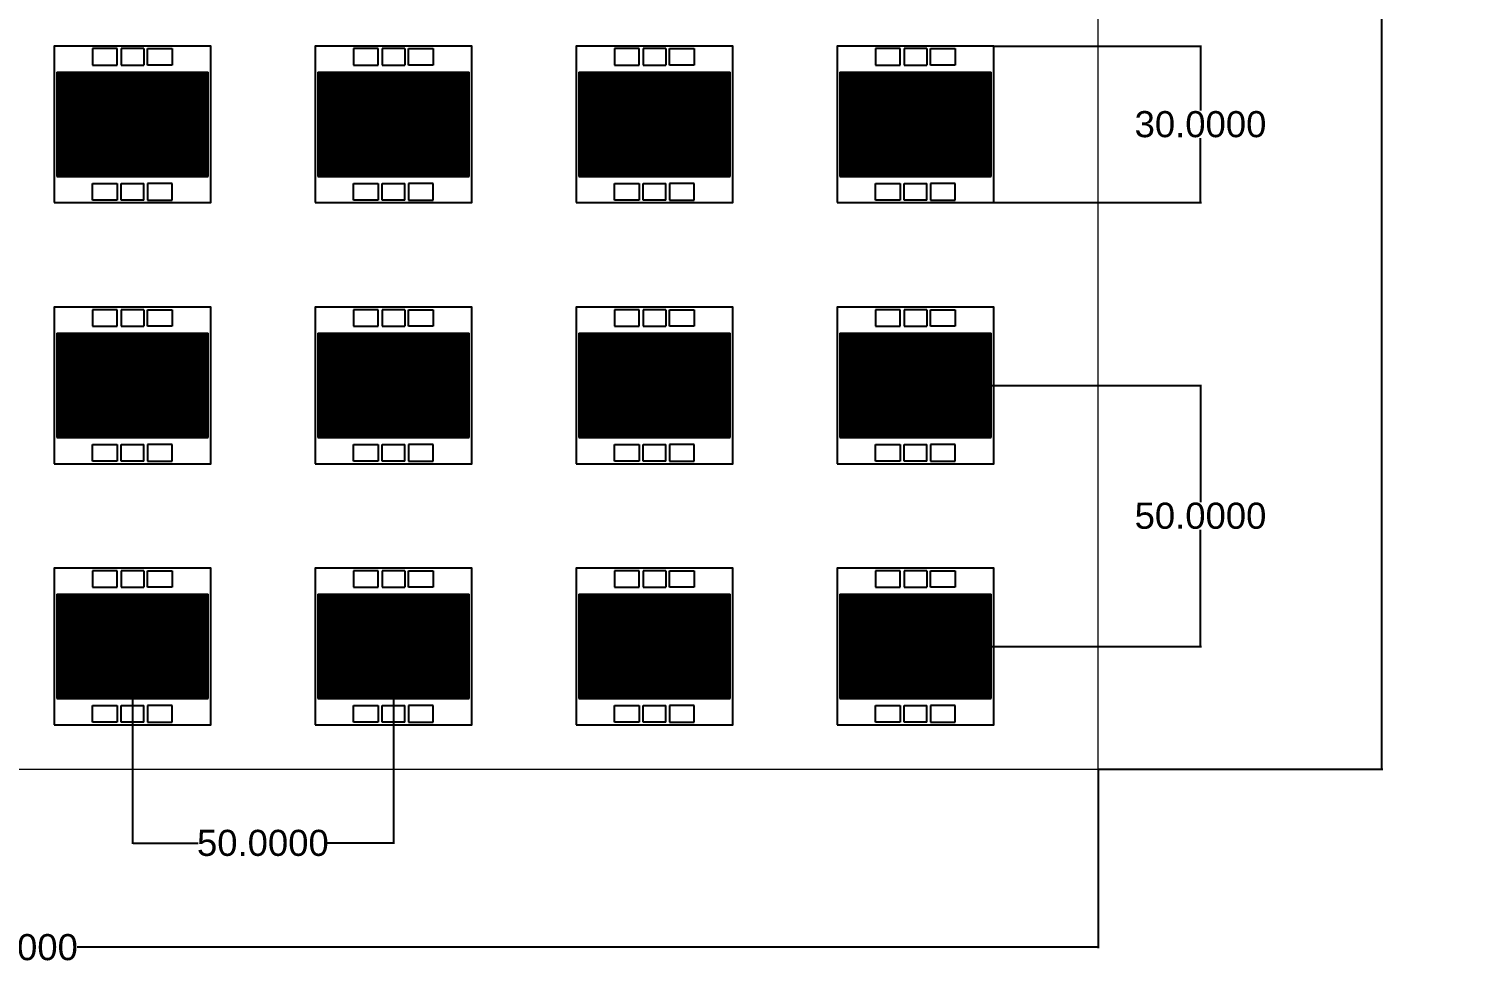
# Model space of a CAD drawing. Header units: inches. Extents: x -20 to 469, y -46 to 288.
# Drawn here: x 195.1 to 468.7, y -45.9 to 133.3 of the extents above; entities that cross this region are included whole.
import ezdxf

# ---------------------------------------------------------------- set-up
doc = ezdxf.new("R2010")
doc.units = ezdxf.units.IN
doc.header["$MEASUREMENT"] = 0
doc.layers.add('A3 Sheet', color=3, linetype='Continuous', lineweight=15)
doc.layers.add('glassOutline', color=50, linetype='Continuous')
doc.layers.add('TC-etch-lines', color=1, linetype='Continuous')
doc.styles.get("Standard").update_dxf_attribs({"font": 'arial.ttf'})
doc.dimstyles.new('Standard$0', dxfattribs={"dimtxt": 0.18, "dimasz": 0.18, "dimexe": 0.18, "dimexo": 0.0625, "dimgap": 0.09, "dimtad": 0, "dimtih": 1, "dimtoh": 1, "dimdec": 4, "dimzin": 0, "dimdsep": 46, "dimtxsty": 'Standard', "dimcen": 0.09, "dimadec": 0, "dimazin": 0, "dimtfac": 1, "dimtdec": 4, "dimtofl": 0, "dimtmove": 0, "dimatfit": 3, "dimfxl": 1, "dimtolj": 1, "dimtzin": 0, "dimarcsym": 0})

# ---------------------------------------------------------------- blocks, each defined once
blk = doc.blocks.new('*D41')
at = {"layer": 'A3 Sheet', "color": 0, "lineweight": -2, "transparency": 16777216}
for p, q in [((-20, -8.56), (-20, -42.81)), ((400, -8.56), (400, -42.81)), ((-19.82, -42.63), (175.55, -42.63)), ((399.82, -42.63), (204.45, -42.63))]:
    blk.add_line(p, q, dxfattribs=at)
at = {"layer": 'A3 Sheet', "color": 0, "transparency": 16777216}
for points in [[(-19.82, -42.6), (-19.82, -42.66), (-20, -42.63)], [(399.82, -42.6), (399.82, -42.66), (400, -42.63)]]:
    blk.add_solid(points, dxfattribs=at)
at = {"layer": 'Defpoints', "color": 0, "transparency": 16777216}
for p in [(-20, -8.5), (400, -8.5), (400, -42.63)]:
    blk.add_point(p, dxfattribs=at)
at = {"layer": 'A3 Sheet', "color": 0, "transparency": 16777216, "insert": (190, -42.63), "char_height": 5, "attachment_point": 5}
blk.add_mtext('\\A1;420.0000', dxfattribs=at)
blk = doc.blocks.new('*D44')
at = {"layer": 'A3 Sheet', "color": 0, "lineweight": -2, "transparency": 16777216}
for p, q in [((215, 14.94), (215, -22.84)), ((265, 14.94), (265, -22.84)), ((215.18, -22.66), (227.6, -22.66)), ((264.82, -22.66), (252.4, -22.66))]:
    blk.add_line(p, q, dxfattribs=at)
at = {"layer": 'A3 Sheet', "color": 0, "transparency": 16777216}
for points in [[(215.18, -22.63), (215.18, -22.69), (215, -22.66)], [(264.82, -22.63), (264.82, -22.69), (265, -22.66)]]:
    blk.add_solid(points, dxfattribs=at)
at = {"layer": 'Defpoints', "color": 0, "transparency": 16777216}
for p in [(215, 15), (265, 15), (265, -22.66)]:
    blk.add_point(p, dxfattribs=at)
at = {"layer": 'A3 Sheet', "color": 0, "transparency": 16777216, "insert": (240, -22.66), "char_height": 5, "attachment_point": 5}
blk.add_mtext('\\A1;50.0000', dxfattribs=at)
blk = doc.blocks.new('*D46')
at = {"layer": 'A3 Sheet', "color": 0, "lineweight": -2, "transparency": 16777216}
for p, q in [((400.06, 288.5), (454.54, 288.5)), ((454.36, 288.32), (454.36, 142.64)), ((454.36, -8.32), (454.36, 137.36)), ((400.06, -8.5), (454.54, -8.5))]:
    blk.add_line(p, q, dxfattribs=at)
at = {"layer": 'A3 Sheet', "color": 0, "transparency": 16777216}
for points in [[(454.33, 288.32), (454.39, 288.32), (454.36, 288.5)], [(454.33, -8.32), (454.39, -8.32), (454.36, -8.5)]]:
    blk.add_solid(points, dxfattribs=at)
at = {"layer": 'Defpoints', "color": 0, "transparency": 16777216}
for p in [(400, 288.5), (454.36, 288.5), (400, -8.5)]:
    blk.add_point(p, dxfattribs=at)
at = {"layer": 'A3 Sheet', "color": 0, "transparency": 16777216, "insert": (454.36, 140), "char_height": 5, "attachment_point": 5}
blk.add_mtext('\\A1;297.0000', dxfattribs=at)
blk = doc.blocks.new('*D48')
at = {"layer": 'A3 Sheet', "color": 0, "lineweight": -2, "transparency": 16777216}
for p, q in [((380.06, 130), (419.8, 130)), ((419.62, 129.82), (419.62, 117.64)), ((419.62, 100.18), (419.62, 112.36)), ((380.06, 100), (419.8, 100))]:
    blk.add_line(p, q, dxfattribs=at)
at = {"layer": 'A3 Sheet', "color": 0, "transparency": 16777216}
for points in [[(419.59, 129.82), (419.65, 129.82), (419.62, 130)], [(419.59, 100.18), (419.65, 100.18), (419.62, 100)]]:
    blk.add_solid(points, dxfattribs=at)
at = {"layer": 'Defpoints', "color": 0, "transparency": 16777216}
for p in [(380, 130), (380, 100), (419.62, 100)]:
    blk.add_point(p, dxfattribs=at)
at = {"layer": 'A3 Sheet', "color": 0, "transparency": 16777216, "insert": (419.62, 115), "char_height": 5, "attachment_point": 5}
blk.add_mtext('\\A1;30.0000', dxfattribs=at)
blk = doc.blocks.new('*D49')
at = {"layer": 'A3 Sheet', "color": 0, "lineweight": -2, "transparency": 16777216}
for p, q in [((365.06, 65), (419.8, 65)), ((419.62, 64.82), (419.62, 42.64)), ((419.62, 15.18), (419.62, 37.36)), ((365.06, 15), (419.8, 15))]:
    blk.add_line(p, q, dxfattribs=at)
at = {"layer": 'A3 Sheet', "color": 0, "transparency": 16777216}
for points in [[(419.59, 64.82), (419.65, 64.82), (419.62, 65)], [(419.59, 15.18), (419.65, 15.18), (419.62, 15)]]:
    blk.add_solid(points, dxfattribs=at)
at = {"layer": 'Defpoints', "color": 0, "transparency": 16777216}
for p in [(365, 65), (365, 15), (419.62, 15)]:
    blk.add_point(p, dxfattribs=at)
at = {"layer": 'A3 Sheet', "color": 0, "transparency": 16777216, "insert": (419.62, 40), "char_height": 5, "attachment_point": 5}
blk.add_mtext('\\A1;50.0000', dxfattribs=at)

msp = doc.modelspace()

# ---------------------------------------------------------------- hatches: boundary and pattern name
at = {"layer": 'A3 Sheet'}
h = msp.add_hatch(dxfattribs=at)
h.set_pattern_fill('ANSI31', color=1, style=0)
h.paths.add_polyline_path([(17.1725, 29.50002), (12.8275, 29.50002), (12.8275, 26.34502), (17.1725, 26.34502)])
h.paths.add_polyline_path([(22.62, 29.50002), (17.9075, 29.50002), (17.9075, 26.34502), (22.62, 26.34502)])
h.paths.add_polyline_path([(12.0925, 3.65498), (7.38, 3.65498), (7.38, 0.49998), (12.0925, 0.49998)])
h.paths.add_polyline_path([(17.1725, 3.65498), (12.8275, 3.65498), (12.8275, 0.49998), (17.1725, 0.49998)])
h.paths.add_polyline_path([(22.62, 3.65498), (17.9075, 3.65498), (17.9075, 0.49998), (22.62, 0.49998)])
h.paths.add_polyline_path([(62.0925, 3.65498), (57.38, 3.65498), (57.38, 0.49998), (62.0925, 0.49998)])
h.paths.add_polyline_path([(67.1725, 3.65498), (62.8275, 3.65498), (62.8275, 0.49998), (67.1725, 0.49998)])
h.paths.add_polyline_path([(72.62, 3.65498), (67.9075, 3.65498), (67.9075, 0.49998), (72.62, 0.49998)])
h.paths.add_polyline_path([(79.49982, 25.00312), (50.49978, 25.00296), (50.49981, 4.99704), (79.49986, 4.997)])
h.paths.add_polyline_path([(62.0925, 29.50002), (57.38, 29.50002), (57.38, 26.34502), (62.0925, 26.34502)])
h.paths.add_polyline_path([(67.1725, 29.50002), (62.8275, 29.50002), (62.8275, 26.34502), (67.1725, 26.34502)])
h.paths.add_polyline_path([(72.62, 29.50002), (67.9075, 29.50002), (67.9075, 26.34502), (72.62, 26.34502)])
h.paths.add_polyline_path([(72.62, 53.65498), (67.9075, 53.65498), (67.9075, 50.49998), (72.62, 50.49998)])
h.paths.add_polyline_path([(67.1725, 53.65498), (62.8275, 53.65498), (62.8275, 50.49998), (67.1725, 50.49998)])
h.paths.add_polyline_path([(62.0925, 53.65498), (57.38, 53.65498), (57.38, 50.49998), (62.0925, 50.49998)])
h.paths.add_polyline_path([(22.62, 53.65498), (17.9075, 53.65498), (17.9075, 50.49998), (22.62, 50.49998)])
h.paths.add_polyline_path([(17.1725, 53.65498), (12.8275, 53.65498), (12.8275, 50.49998), (17.1725, 50.49998)])
h.paths.add_polyline_path([(12.0925, 53.65498), (7.38, 53.65498), (7.38, 50.49998), (12.0925, 50.49998)])
h.paths.add_polyline_path([(29.49982, 75.00312), (0.49978, 75.00296), (0.49981, 54.99704), (29.49986, 54.997)])
h.paths.add_polyline_path([(22.62, 79.50002), (17.9075, 79.50002), (17.9075, 76.34502), (22.62, 76.34502)])
h.paths.add_polyline_path([(17.1725, 79.50002), (12.8275, 79.50002), (12.8275, 76.34502), (17.1725, 76.34502)])
h.paths.add_polyline_path([(12.0925, 79.50002), (7.38, 79.50002), (7.38, 76.34502), (12.0925, 76.34502)])
h.paths.add_polyline_path([(79.49982, 75.00312), (50.49978, 75.00296), (50.49981, 54.99704), (79.49986, 54.997)])
h.paths.add_polyline_path([(62.0925, 79.50002), (57.38, 79.50002), (57.38, 76.34502), (62.0925, 76.34502)])
h.paths.add_polyline_path([(67.1725, 79.50002), (62.8275, 79.50002), (62.8275, 76.34502), (67.1725, 76.34502)])
h.paths.add_polyline_path([(72.62, 79.50002), (67.9075, 79.50002), (67.9075, 76.34502), (72.62, 76.34502)])
h.paths.add_polyline_path([(129.49982, 25.00312), (100.49978, 25.00296), (100.49981, 4.99704), (129.49986, 4.997)])
h.paths.add_polyline_path([(112.0925, 29.50002), (107.38, 29.50002), (107.38, 26.34502), (112.0925, 26.34502)])
h.paths.add_polyline_path([(117.1725, 29.50002), (112.8275, 29.50002), (112.8275, 26.34502), (117.1725, 26.34502)])
h.paths.add_polyline_path([(122.62, 29.50002), (117.9075, 29.50002), (117.9075, 26.34502), (122.62, 26.34502)])
h.paths.add_polyline_path([(112.0925, 3.65498), (107.38, 3.65498), (107.38, 0.49998), (112.0925, 0.49998)])
h.paths.add_polyline_path([(117.1725, 3.65498), (112.8275, 3.65498), (112.8275, 0.49998), (117.1725, 0.49998)])
h.paths.add_polyline_path([(122.62, 3.65498), (117.9075, 3.65498), (117.9075, 0.49998), (122.62, 0.49998)])
h.paths.add_polyline_path([(179.49982, 25.00312), (150.49978, 25.00296), (150.49981, 4.99704), (179.49986, 4.997)])
h.paths.add_polyline_path([(179.49982, 75.00312), (150.49978, 75.00296), (150.49981, 54.99704), (179.49986, 54.997)])
h.paths.add_polyline_path([(129.49982, 75.00312), (100.49978, 75.00296), (100.49981, 54.99704), (129.49986, 54.997)])
h.paths.add_polyline_path([(129.49982, 125.00312), (100.49978, 125.00296), (100.49981, 104.99704), (129.49986, 104.997)])
h.paths.add_polyline_path([(179.49982, 125.00312), (150.49978, 125.00296), (150.49981, 104.99704), (179.49986, 104.997)])
h.paths.add_polyline_path([(79.49982, 125.00312), (50.49978, 125.00296), (50.49981, 104.99704), (79.49986, 104.997)])
h.paths.add_polyline_path([(29.49982, 125.00312), (0.49978, 125.00296), (0.49981, 104.99704), (29.49986, 104.997)])
h.paths.add_polyline_path([(229.49982, 75.00312), (200.49978, 75.00296), (200.49981, 54.99704), (229.49986, 54.997)])
h.paths.add_polyline_path([(229.49982, 125.00312), (200.49978, 125.00296), (200.49981, 104.99704), (229.49986, 104.997)])
h.paths.add_polyline_path([(279.49982, 125.00312), (250.49978, 125.00296), (250.49981, 104.99704), (279.49986, 104.997)])
h.paths.add_polyline_path([(279.49982, 75.00312), (250.49978, 75.00296), (250.49981, 54.99704), (279.49986, 54.997)])
h.paths.add_polyline_path([(279.49982, 25.00312), (250.49978, 25.00296), (250.49981, 4.99704), (279.49986, 4.997)])
h.paths.add_polyline_path([(229.49982, 25.00312), (200.49978, 25.00296), (200.49981, 4.99704), (229.49986, 4.997)])
h.paths.add_polyline_path([(329.49982, 25.00312), (300.49978, 25.00296), (300.49981, 4.99704), (329.49986, 4.997)])
h.paths.add_polyline_path([(379.49982, 25.00312), (350.49978, 25.00296), (350.49981, 4.99704), (379.49986, 4.997)])
h.paths.add_polyline_path([(379.49982, 75.00312), (350.49978, 75.00296), (350.49981, 54.99704), (379.49986, 54.997)])
h.paths.add_polyline_path([(329.49982, 75.00312), (300.49978, 75.00296), (300.49981, 54.99704), (329.49986, 54.997)])
h.paths.add_polyline_path([(329.49982, 125.00312), (300.49978, 125.00296), (300.49981, 104.99704), (329.49986, 104.997)])
h.paths.add_polyline_path([(379.49982, 125.00312), (350.49978, 125.00296), (350.49981, 104.99704), (379.49986, 104.997)])
h.paths.add_polyline_path([(379.49982, 175.00312), (350.49978, 175.00296), (350.49981, 154.99704), (379.49986, 154.997)])
h.paths.add_polyline_path([(329.49982, 175.00312), (300.49978, 175.00296), (300.49981, 154.99704), (329.49986, 154.997)])
h.paths.add_polyline_path([(279.49982, 175.00312), (250.49978, 175.00296), (250.49981, 154.99704), (279.49986, 154.997)])
h.paths.add_polyline_path([(229.49982, 175.00312), (200.49978, 175.00296), (200.49981, 154.99704), (229.49986, 154.997)])
h.paths.add_polyline_path([(179.49982, 175.00312), (150.49978, 175.00296), (150.49981, 154.99704), (179.49986, 154.997)])
h.paths.add_polyline_path([(129.49982, 175.00312), (100.49978, 175.00296), (100.49981, 154.99704), (129.49986, 154.997)])
h.paths.add_polyline_path([(79.49982, 175.00312), (50.49978, 175.00296), (50.49981, 154.99704), (79.49986, 154.997)])
h.paths.add_polyline_path([(29.49982, 175.00312), (0.49978, 175.00296), (0.49981, 154.99704), (29.49986, 154.997)])
h.paths.add_polyline_path([(29.49982, 225.00312), (0.49978, 225.00296), (0.49981, 204.99704), (29.49986, 204.997)])
h.paths.add_polyline_path([(79.49982, 225.00312), (50.49978, 225.00296), (50.49981, 204.99704), (79.49986, 204.997)])
h.paths.add_polyline_path([(129.49982, 225.00312), (100.49978, 225.00296), (100.49981, 204.99704), (129.49986, 204.997)])
h.paths.add_polyline_path([(179.49982, 225.00312), (150.49978, 225.00296), (150.49981, 204.99704), (179.49986, 204.997)])
h.paths.add_polyline_path([(229.49982, 225.00312), (200.49978, 225.00296), (200.49981, 204.99704), (229.49986, 204.997)])
h.paths.add_polyline_path([(279.49982, 225.00312), (250.49978, 225.00296), (250.49981, 204.99704), (279.49986, 204.997)])
h.paths.add_polyline_path([(329.49982, 225.00312), (300.49978, 225.00296), (300.49981, 204.99704), (329.49986, 204.997)])
h.paths.add_polyline_path([(379.49982, 225.00312), (350.49978, 225.00296), (350.49981, 204.99704), (379.49986, 204.997)])
h.paths.add_polyline_path([(29.49982, 275.00312), (0.49978, 275.00296), (0.49981, 254.99704), (29.49986, 254.997)])
h.paths.add_polyline_path([(79.49982, 275.00312), (50.49978, 275.00296), (50.49981, 254.99704), (79.49986, 254.997)])
h.paths.add_polyline_path([(129.49982, 275.00312), (100.49978, 275.00296), (100.49981, 254.99704), (129.49986, 254.997)])
h.paths.add_polyline_path([(179.49982, 275.00312), (150.49978, 275.00296), (150.49981, 254.99704), (179.49986, 254.997)])
h.paths.add_polyline_path([(229.49982, 275.00312), (200.49978, 275.00296), (200.49981, 254.99704), (229.49986, 254.997)])
h.paths.add_polyline_path([(279.49982, 275.00312), (250.49978, 275.00296), (250.49981, 254.99704), (279.49986, 254.997)])
h.paths.add_polyline_path([(329.49982, 275.00312), (300.49978, 275.00296), (300.49981, 254.99704), (329.49986, 254.997)])
h.paths.add_polyline_path([(379.49982, 275.00312), (350.49978, 275.00296), (350.49981, 254.99704), (379.49986, 254.997)])

# ---------------------------------------------------------------- linework, layer by layer
msp.add_lwpolyline([(400, 288.5), (-20, 288.5), (-20, -8.5), (400, -8.5)], close=True, dxfattribs=at)
at = {"layer": 'glassOutline', "color": 2}
for points in [[(200, 100), (230, 100), (230, 130), (200, 130)], [(250, 100), (280, 100), (280, 130), (250, 130)], [(300, 100), (330, 100), (330, 130), (300, 130)], [(350, 100), (380, 100), (380, 130), (350, 130)], [(200, 50), (230, 50), (230, 80), (200, 80)], [(250, 50), (280, 50), (280, 80), (250, 80)], [(300, 50), (330, 50), (330, 80), (300, 80)], [(350, 50), (380, 50), (380, 80), (350, 80)], [(200, 0), (230, 0), (230, 30), (200, 30)], [(250, 0), (280, 0), (280, 30), (250, 30)], [(300, 0), (330, 0), (330, 30), (300, 30)], [(350, 0), (380, 0), (380, 30), (350, 30)]]:
    msp.add_lwpolyline(points, close=True, dxfattribs=at)
at = {"layer": 'TC-etch-lines', "color": 1}
for p, q in [((212.0925, 129.50002), (207.38, 129.50002)), ((207.38, 129.50002), (207.38, 126.34502)), ((212.0925, 126.34502), (212.0925, 129.50002)), ((217.1725, 129.50002), (212.8275, 129.50002)), ((212.8275, 129.50002), (212.8275, 126.34502)), ((217.1725, 129.50002), (217.1725, 126.34502)), ((217.9075, 126.34502), (217.9075, 129.50002)), ((217.9075, 129.50002), (222.62, 129.50002)), ((222.62, 129.50002), (222.62, 126.34502)), ((262.0925, 129.50002), (257.38, 129.50002)), ((257.38, 129.50002), (257.38, 126.34502)), ((262.0925, 126.34502), (262.0925, 129.50002)), ((267.1725, 129.50002), (262.8275, 129.50002)), ((262.8275, 129.50002), (262.8275, 126.34502)), ((267.1725, 129.50002), (267.1725, 126.34502)), ((267.9075, 126.34502), (267.9075, 129.50002)), ((267.9075, 129.50002), (272.62, 129.50002)), ((272.62, 129.50002), (272.62, 126.34502)), ((312.0925, 129.50002), (307.38, 129.50002)), ((307.38, 129.50002), (307.38, 126.34502)), ((312.0925, 126.34502), (312.0925, 129.50002)), ((317.1725, 129.50002), (312.8275, 129.50002)), ((312.8275, 129.50002), (312.8275, 126.34502)), ((317.1725, 129.50002), (317.1725, 126.34502)), ((317.9075, 126.34502), (317.9075, 129.50002)), ((317.9075, 129.50002), (322.62, 129.50002)), ((322.62, 129.50002), (322.62, 126.34502)), ((362.0925, 129.50002), (357.38, 129.50002)), ((357.38, 129.50002), (357.38, 126.34502)), ((362.0925, 126.34502), (362.0925, 129.50002)), ((367.1725, 129.50002), (362.8275, 129.50002)), ((362.8275, 129.50002), (362.8275, 126.34502)), ((367.1725, 129.50002), (367.1725, 126.34502)), ((367.9075, 126.34502), (367.9075, 129.50002)), ((367.9075, 129.50002), (372.62, 129.50002)), ((372.62, 129.50002), (372.62, 126.34502)), ((207.38, 126.34502), (212.0925, 126.34502)), ((212.8275, 126.34502), (217.1725, 126.34502)), ((222.62, 126.34502), (217.9075, 126.34502)), ((257.38, 126.34502), (262.0925, 126.34502)), ((262.8275, 126.34502), (267.1725, 126.34502)), ((272.62, 126.34502), (267.9075, 126.34502)), ((307.38, 126.34502), (312.0925, 126.34502)), ((312.8275, 126.34502), (317.1725, 126.34502)), ((322.62, 126.34502), (317.9075, 126.34502)), ((357.38, 126.34502), (362.0925, 126.34502)), ((362.8275, 126.34502), (367.1725, 126.34502)), ((372.62, 126.34502), (367.9075, 126.34502)), ((200.49978, 125.00296), (229.49982, 125.00312)), ((200.49978, 125.00296), (200.49981, 104.99704)), ((229.49986, 104.997), (229.49982, 125.00312)), ((250.49978, 125.00296), (279.49982, 125.00312)), ((250.49978, 125.00296), (250.49981, 104.99704)), ((279.49986, 104.997), (279.49982, 125.00312)), ((300.49978, 125.00296), (329.49982, 125.00312)), ((300.49978, 125.00296), (300.49981, 104.99704)), ((329.49986, 104.997), (329.49982, 125.00312)), ((350.49978, 125.00296), (379.49982, 125.00312)), ((350.49978, 125.00296), (350.49981, 104.99704)), ((379.49986, 104.997), (379.49982, 125.00312)), ((200.49981, 104.99704), (229.49986, 104.997)), ((250.49981, 104.99704), (279.49986, 104.997)), ((300.49981, 104.99704), (329.49986, 104.997)), ((350.49981, 104.99704), (379.49986, 104.997)), ((207.38, 100.49998), (207.38, 103.65498)), ((207.38, 103.65498), (212.0925, 103.65498)), ((212.0925, 103.65498), (212.0925, 100.49998)), ((212.8275, 100.49998), (212.8275, 103.65498)), ((212.8275, 103.65498), (217.1725, 103.65498)), ((217.1725, 100.49998), (217.1725, 103.65498)), ((217.9075, 103.65498), (217.9075, 100.49998)), ((222.62, 103.65498), (217.9075, 103.65498)), ((222.62, 100.49998), (222.62, 103.65498)), ((257.38, 100.49998), (257.38, 103.65498)), ((257.38, 103.65498), (262.0925, 103.65498)), ((262.0925, 103.65498), (262.0925, 100.49998)), ((262.8275, 100.49998), (262.8275, 103.65498)), ((262.8275, 103.65498), (267.1725, 103.65498)), ((267.1725, 100.49998), (267.1725, 103.65498)), ((267.9075, 103.65498), (267.9075, 100.49998)), ((272.62, 103.65498), (267.9075, 103.65498)), ((272.62, 100.49998), (272.62, 103.65498)), ((307.38, 100.49998), (307.38, 103.65498)), ((307.38, 103.65498), (312.0925, 103.65498)), ((312.0925, 103.65498), (312.0925, 100.49998)), ((312.8275, 100.49998), (312.8275, 103.65498)), ((312.8275, 103.65498), (317.1725, 103.65498)), ((317.1725, 100.49998), (317.1725, 103.65498)), ((317.9075, 103.65498), (317.9075, 100.49998)), ((322.62, 103.65498), (317.9075, 103.65498)), ((322.62, 100.49998), (322.62, 103.65498)), ((357.38, 100.49998), (357.38, 103.65498)), ((357.38, 103.65498), (362.0925, 103.65498)), ((362.0925, 103.65498), (362.0925, 100.49998)), ((362.8275, 100.49998), (362.8275, 103.65498)), ((362.8275, 103.65498), (367.1725, 103.65498)), ((367.1725, 100.49998), (367.1725, 103.65498)), ((367.9075, 103.65498), (367.9075, 100.49998)), ((372.62, 103.65498), (367.9075, 103.65498)), ((372.62, 100.49998), (372.62, 103.65498)), ((212.0925, 100.49998), (207.38, 100.49998)), ((217.1725, 100.49998), (212.8275, 100.49998)), ((217.9075, 100.49998), (222.62, 100.49998)), ((262.0925, 100.49998), (257.38, 100.49998)), ((267.1725, 100.49998), (262.8275, 100.49998)), ((267.9075, 100.49998), (272.62, 100.49998)), ((312.0925, 100.49998), (307.38, 100.49998)), ((317.1725, 100.49998), (312.8275, 100.49998)), ((317.9075, 100.49998), (322.62, 100.49998)), ((362.0925, 100.49998), (357.38, 100.49998)), ((367.1725, 100.49998), (362.8275, 100.49998)), ((367.9075, 100.49998), (372.62, 100.49998)), ((212.0925, 79.50002), (207.38, 79.50002)), ((207.38, 79.50002), (207.38, 76.34502)), ((212.0925, 76.34502), (212.0925, 79.50002)), ((217.1725, 79.50002), (212.8275, 79.50002)), ((212.8275, 79.50002), (212.8275, 76.34502)), ((217.1725, 79.50002), (217.1725, 76.34502)), ((217.9075, 76.34502), (217.9075, 79.50002)), ((217.9075, 79.50002), (222.62, 79.50002)), ((222.62, 79.50002), (222.62, 76.34502)), ((262.0925, 79.50002), (257.38, 79.50002)), ((257.38, 79.50002), (257.38, 76.34502)), ((262.0925, 76.34502), (262.0925, 79.50002)), ((267.1725, 79.50002), (262.8275, 79.50002)), ((262.8275, 79.50002), (262.8275, 76.34502)), ((267.1725, 79.50002), (267.1725, 76.34502)), ((267.9075, 76.34502), (267.9075, 79.50002)), ((267.9075, 79.50002), (272.62, 79.50002)), ((272.62, 79.50002), (272.62, 76.34502)), ((312.0925, 79.50002), (307.38, 79.50002)), ((307.38, 79.50002), (307.38, 76.34502)), ((312.0925, 76.34502), (312.0925, 79.50002)), ((317.1725, 79.50002), (312.8275, 79.50002)), ((312.8275, 79.50002), (312.8275, 76.34502)), ((317.1725, 79.50002), (317.1725, 76.34502)), ((317.9075, 76.34502), (317.9075, 79.50002)), ((317.9075, 79.50002), (322.62, 79.50002)), ((322.62, 79.50002), (322.62, 76.34502)), ((362.0925, 79.50002), (357.38, 79.50002)), ((357.38, 79.50002), (357.38, 76.34502)), ((362.0925, 76.34502), (362.0925, 79.50002)), ((367.1725, 79.50002), (362.8275, 79.50002)), ((362.8275, 79.50002), (362.8275, 76.34502)), ((367.1725, 79.50002), (367.1725, 76.34502)), ((367.9075, 76.34502), (367.9075, 79.50002)), ((367.9075, 79.50002), (372.62, 79.50002)), ((372.62, 79.50002), (372.62, 76.34502)), ((200.49978, 75.00296), (229.49982, 75.00312)), ((200.49978, 75.00296), (200.49981, 54.99704)), ((207.38, 76.34502), (212.0925, 76.34502)), ((212.8275, 76.34502), (217.1725, 76.34502)), ((222.62, 76.34502), (217.9075, 76.34502)), ((229.49986, 54.997), (229.49982, 75.00312)), ((250.49978, 75.00296), (279.49982, 75.00312)), ((250.49978, 75.00296), (250.49981, 54.99704)), ((257.38, 76.34502), (262.0925, 76.34502)), ((262.8275, 76.34502), (267.1725, 76.34502)), ((272.62, 76.34502), (267.9075, 76.34502)), ((279.49986, 54.997), (279.49982, 75.00312)), ((300.49978, 75.00296), (329.49982, 75.00312)), ((300.49978, 75.00296), (300.49981, 54.99704)), ((307.38, 76.34502), (312.0925, 76.34502)), ((312.8275, 76.34502), (317.1725, 76.34502)), ((322.62, 76.34502), (317.9075, 76.34502)), ((329.49986, 54.997), (329.49982, 75.00312)), ((350.49978, 75.00296), (379.49982, 75.00312)), ((350.49978, 75.00296), (350.49981, 54.99704)), ((357.38, 76.34502), (362.0925, 76.34502)), ((362.8275, 76.34502), (367.1725, 76.34502)), ((372.62, 76.34502), (367.9075, 76.34502)), ((379.49986, 54.997), (379.49982, 75.00312)), ((200.49981, 54.99704), (229.49986, 54.997)), ((250.49981, 54.99704), (279.49986, 54.997)), ((300.49981, 54.99704), (329.49986, 54.997)), ((350.49981, 54.99704), (379.49986, 54.997)), ((207.38, 50.49998), (207.38, 53.65498)), ((207.38, 53.65498), (212.0925, 53.65498)), ((212.0925, 53.65498), (212.0925, 50.49998)), ((212.8275, 50.49998), (212.8275, 53.65498)), ((212.8275, 53.65498), (217.1725, 53.65498)), ((217.1725, 50.49998), (217.1725, 53.65498)), ((217.9075, 53.65498), (217.9075, 50.49998)), ((222.62, 53.65498), (217.9075, 53.65498)), ((222.62, 50.49998), (222.62, 53.65498)), ((257.38, 50.49998), (257.38, 53.65498)), ((257.38, 53.65498), (262.0925, 53.65498)), ((262.0925, 53.65498), (262.0925, 50.49998)), ((262.8275, 50.49998), (262.8275, 53.65498)), ((262.8275, 53.65498), (267.1725, 53.65498)), ((267.1725, 50.49998), (267.1725, 53.65498)), ((267.9075, 53.65498), (267.9075, 50.49998)), ((272.62, 53.65498), (267.9075, 53.65498)), ((272.62, 50.49998), (272.62, 53.65498)), ((307.38, 50.49998), (307.38, 53.65498)), ((307.38, 53.65498), (312.0925, 53.65498)), ((312.0925, 53.65498), (312.0925, 50.49998)), ((312.8275, 50.49998), (312.8275, 53.65498)), ((312.8275, 53.65498), (317.1725, 53.65498)), ((317.1725, 50.49998), (317.1725, 53.65498)), ((317.9075, 53.65498), (317.9075, 50.49998)), ((322.62, 53.65498), (317.9075, 53.65498)), ((322.62, 50.49998), (322.62, 53.65498)), ((357.38, 50.49998), (357.38, 53.65498)), ((357.38, 53.65498), (362.0925, 53.65498)), ((362.0925, 53.65498), (362.0925, 50.49998)), ((362.8275, 50.49998), (362.8275, 53.65498)), ((362.8275, 53.65498), (367.1725, 53.65498)), ((367.1725, 50.49998), (367.1725, 53.65498)), ((367.9075, 53.65498), (367.9075, 50.49998)), ((372.62, 53.65498), (367.9075, 53.65498)), ((372.62, 50.49998), (372.62, 53.65498)), ((212.0925, 50.49998), (207.38, 50.49998)), ((217.1725, 50.49998), (212.8275, 50.49998)), ((217.9075, 50.49998), (222.62, 50.49998)), ((262.0925, 50.49998), (257.38, 50.49998)), ((267.1725, 50.49998), (262.8275, 50.49998)), ((267.9075, 50.49998), (272.62, 50.49998)), ((312.0925, 50.49998), (307.38, 50.49998)), ((317.1725, 50.49998), (312.8275, 50.49998)), ((317.9075, 50.49998), (322.62, 50.49998)), ((362.0925, 50.49998), (357.38, 50.49998)), ((367.1725, 50.49998), (362.8275, 50.49998)), ((367.9075, 50.49998), (372.62, 50.49998)), ((212.0925, 29.50002), (207.38, 29.50002)), ((207.38, 29.50002), (207.38, 26.34502)), ((212.0925, 26.34502), (212.0925, 29.50002)), ((217.1725, 29.50002), (212.8275, 29.50002)), ((212.8275, 29.50002), (212.8275, 26.34502)), ((217.1725, 29.50002), (217.1725, 26.34502)), ((217.9075, 26.34502), (217.9075, 29.50002)), ((217.9075, 29.50002), (222.62, 29.50002)), ((222.62, 29.50002), (222.62, 26.34502)), ((262.0925, 29.50002), (257.38, 29.50002)), ((257.38, 29.50002), (257.38, 26.34502)), ((262.0925, 26.34502), (262.0925, 29.50002)), ((267.1725, 29.50002), (262.8275, 29.50002)), ((262.8275, 29.50002), (262.8275, 26.34502)), ((267.1725, 29.50002), (267.1725, 26.34502)), ((267.9075, 26.34502), (267.9075, 29.50002)), ((267.9075, 29.50002), (272.62, 29.50002)), ((272.62, 29.50002), (272.62, 26.34502)), ((312.0925, 29.50002), (307.38, 29.50002)), ((307.38, 29.50002), (307.38, 26.34502)), ((312.0925, 26.34502), (312.0925, 29.50002)), ((317.1725, 29.50002), (312.8275, 29.50002)), ((312.8275, 29.50002), (312.8275, 26.34502)), ((317.1725, 29.50002), (317.1725, 26.34502)), ((317.9075, 26.34502), (317.9075, 29.50002)), ((317.9075, 29.50002), (322.62, 29.50002)), ((322.62, 29.50002), (322.62, 26.34502)), ((362.0925, 29.50002), (357.38, 29.50002)), ((357.38, 29.50002), (357.38, 26.34502)), ((362.0925, 26.34502), (362.0925, 29.50002)), ((367.1725, 29.50002), (362.8275, 29.50002)), ((362.8275, 29.50002), (362.8275, 26.34502)), ((367.1725, 29.50002), (367.1725, 26.34502)), ((367.9075, 26.34502), (367.9075, 29.50002)), ((367.9075, 29.50002), (372.62, 29.50002)), ((372.62, 29.50002), (372.62, 26.34502)), ((200.49978, 25.00296), (229.49982, 25.00312)), ((200.49978, 25.00296), (200.49981, 4.99704)), ((207.38, 26.34502), (212.0925, 26.34502)), ((212.8275, 26.34502), (217.1725, 26.34502)), ((222.62, 26.34502), (217.9075, 26.34502)), ((229.49986, 4.997), (229.49982, 25.00312)), ((250.49978, 25.00296), (279.49982, 25.00312)), ((250.49978, 25.00296), (250.49981, 4.99704)), ((257.38, 26.34502), (262.0925, 26.34502)), ((262.8275, 26.34502), (267.1725, 26.34502)), ((272.62, 26.34502), (267.9075, 26.34502)), ((279.49986, 4.997), (279.49982, 25.00312)), ((300.49978, 25.00296), (329.49982, 25.00312)), ((300.49978, 25.00296), (300.49981, 4.99704)), ((307.38, 26.34502), (312.0925, 26.34502)), ((312.8275, 26.34502), (317.1725, 26.34502)), ((322.62, 26.34502), (317.9075, 26.34502)), ((329.49986, 4.997), (329.49982, 25.00312)), ((350.49978, 25.00296), (379.49982, 25.00312)), ((350.49978, 25.00296), (350.49981, 4.99704)), ((357.38, 26.34502), (362.0925, 26.34502)), ((362.8275, 26.34502), (367.1725, 26.34502)), ((372.62, 26.34502), (367.9075, 26.34502)), ((379.49986, 4.997), (379.49982, 25.00312)), ((200.49981, 4.99704), (229.49986, 4.997)), ((207.38, 0.49998), (207.38, 3.65498)), ((207.38, 3.65498), (212.0925, 3.65498)), ((212.0925, 3.65498), (212.0925, 0.49998)), ((212.8275, 0.49998), (212.8275, 3.65498)), ((212.8275, 3.65498), (217.1725, 3.65498)), ((217.1725, 0.49998), (217.1725, 3.65498)), ((217.9075, 3.65498), (217.9075, 0.49998)), ((222.62, 3.65498), (217.9075, 3.65498)), ((222.62, 0.49998), (222.62, 3.65498)), ((250.49981, 4.99704), (279.49986, 4.997)), ((257.38, 0.49998), (257.38, 3.65498)), ((257.38, 3.65498), (262.0925, 3.65498)), ((262.0925, 3.65498), (262.0925, 0.49998)), ((262.8275, 0.49998), (262.8275, 3.65498)), ((262.8275, 3.65498), (267.1725, 3.65498)), ((267.1725, 0.49998), (267.1725, 3.65498)), ((267.9075, 3.65498), (267.9075, 0.49998)), ((272.62, 3.65498), (267.9075, 3.65498)), ((272.62, 0.49998), (272.62, 3.65498)), ((300.49981, 4.99704), (329.49986, 4.997)), ((307.38, 0.49998), (307.38, 3.65498)), ((307.38, 3.65498), (312.0925, 3.65498)), ((312.0925, 3.65498), (312.0925, 0.49998)), ((312.8275, 0.49998), (312.8275, 3.65498)), ((312.8275, 3.65498), (317.1725, 3.65498)), ((317.1725, 0.49998), (317.1725, 3.65498)), ((317.9075, 3.65498), (317.9075, 0.49998)), ((322.62, 3.65498), (317.9075, 3.65498)), ((322.62, 0.49998), (322.62, 3.65498)), ((350.49981, 4.99704), (379.49986, 4.997)), ((357.38, 0.49998), (357.38, 3.65498)), ((357.38, 3.65498), (362.0925, 3.65498)), ((362.0925, 3.65498), (362.0925, 0.49998)), ((362.8275, 0.49998), (362.8275, 3.65498)), ((362.8275, 3.65498), (367.1725, 3.65498)), ((367.1725, 0.49998), (367.1725, 3.65498)), ((367.9075, 3.65498), (367.9075, 0.49998)), ((372.62, 3.65498), (367.9075, 3.65498)), ((372.62, 0.49998), (372.62, 3.65498)), ((212.0925, 0.49998), (207.38, 0.49998)), ((217.1725, 0.49998), (212.8275, 0.49998)), ((217.9075, 0.49998), (222.62, 0.49998)), ((262.0925, 0.49998), (257.38, 0.49998)), ((267.1725, 0.49998), (262.8275, 0.49998)), ((267.9075, 0.49998), (272.62, 0.49998)), ((312.0925, 0.49998), (307.38, 0.49998)), ((317.1725, 0.49998), (312.8275, 0.49998)), ((317.9075, 0.49998), (322.62, 0.49998)), ((362.0925, 0.49998), (357.38, 0.49998)), ((367.1725, 0.49998), (362.8275, 0.49998)), ((367.9075, 0.49998), (372.62, 0.49998))]:
    msp.add_line(p, q, dxfattribs=at)

# ---------------------------------------------------------------- dimensions: what is measured, and where the dimension line sits
at = {"layer": 'A3 Sheet', "color": 5}
for base, p1, p2, angle, override, picture, middle in [((454.35918, 288.5), (400, -8.5), (400, 288.5), 90, {"dimtxt": 5, "dimpost": ''}, '*D46', (454.35918, 140)), ((419.61604, 100), (380, 130), (380, 100), 90, {"dimtxt": 5}, '*D48', (419.61604, 115)), ((419.61604, 15.00006), (364.99984, 65.00006), (364.99984, 15.00006), 90, {"dimtxt": 5, "dimpost": ''}, '*D49', (419.61604, 40.00006)), ((264.9998, -22.66427), (214.9998, 15.00006), (264.9998, 15.00006), 0, {"dimtxt": 5}, '*D44', (239.9998, -22.66427)), ((400, -42.63044), (-20, -8.5), (400, -8.5), 0, {"dimtxt": 5, "dimpost": ''}, '*D41', (190, -42.63044))]:
    dim = msp.add_linear_dim(base=base, p1=p1, p2=p2, angle=angle, dimstyle='Standard$0', override=override, dxfattribs=at)
    dim.commit()
    dim.dimension.update_dxf_attribs({"geometry": picture, "text_midpoint": middle})

doc.saveas('drawing.dxf')
